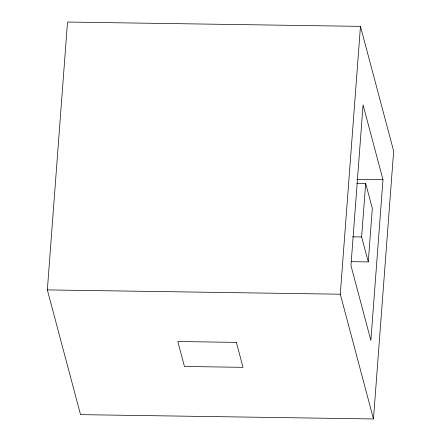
<?xml version="1.0" encoding="UTF-8"?>
<svg xmlns="http://www.w3.org/2000/svg" width="441" height="441" viewBox="0 0 441 441"><rect width="100%" height="100%" fill="white"/><g stroke="black" fill="none" stroke-linecap="round" stroke-linejoin="round"><path stroke-width="0.66" d="M47.347 289.902L67.523 22.05L360.462 26.361L393.653 151.098L373.477 418.95L80.538 414.639L47.347 289.902L340.287 294.213L373.477 418.95M340.287 294.213L360.462 26.361M351.108 261.662L368.274 261.915L361.631 236.966L365.666 183.395L356.741 183.269M368.274 261.915L372.309 208.345L365.666 183.395M382.981 179.724L370.875 340.43L350.959 265.592L363.064 104.881L382.981 179.724L356.89 179.338M352.706 236.834L361.631 236.966M236.387 342.381L177.8 341.521L184.437 366.465L243.024 367.331L236.387 342.381"/></g></svg>
